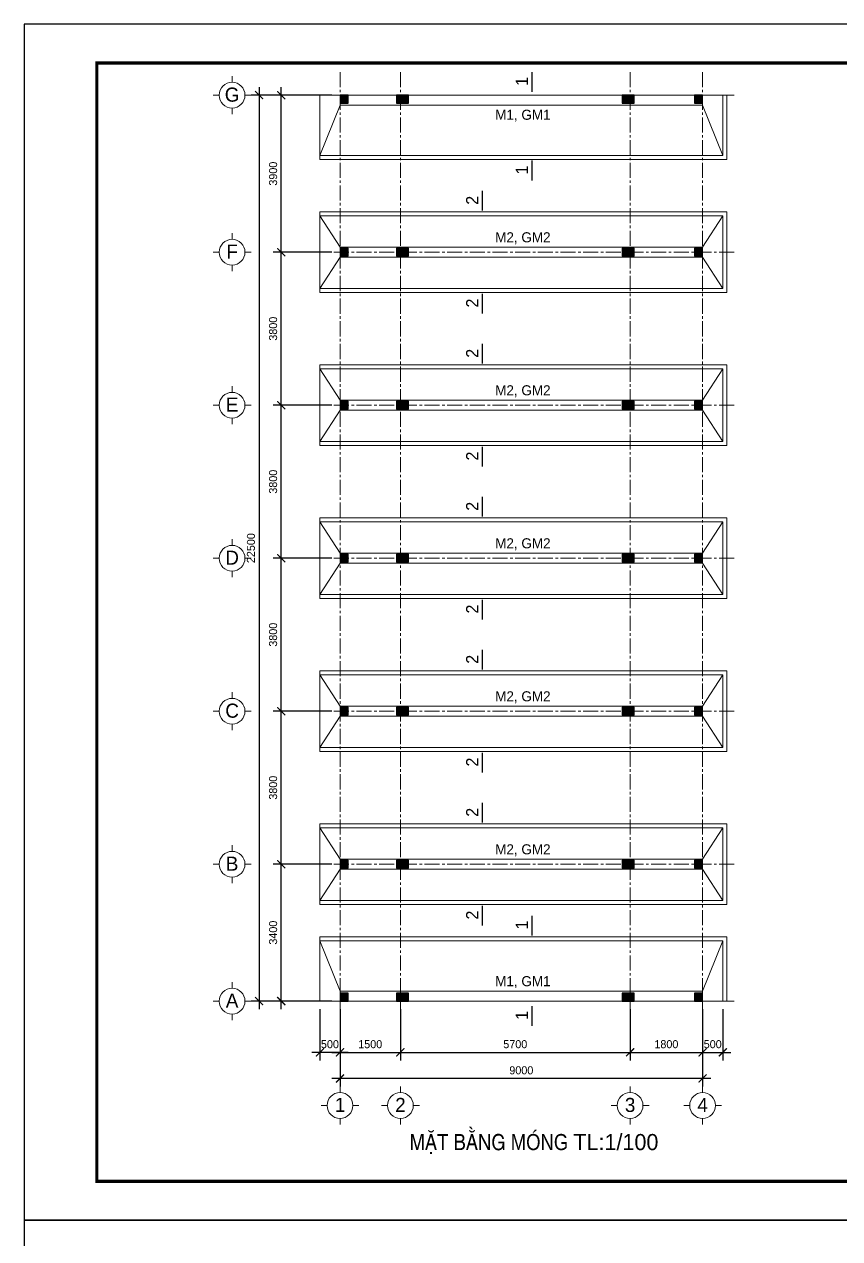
# Model space of a CAD drawing. Header units: inches. Extents: x 566748 to 757280, y 592180 to 740680.
# Drawn here: x 566748 to 586986, y 710519 to 740680 of the extents above; entities that cross this region are included whole.
import ezdxf
from ezdxf.enums import TextEntityAlignment as Align

# ---------------------------------------------------------------- set-up
doc = ezdxf.new("R2010")
doc.units = ezdxf.units.IN
doc.header["$MEASUREMENT"] = 0
for name, pattern in [('ACAD_ISO03W100', [30, 12, -18]), ('ACAD_ISO10W100', [18, 12, -3, 0, -3]), ('CENTER2', [1.125, 0.75, -0.125, 0.125, -0.125])]:
    doc.linetypes.add(name, pattern=pattern)
for name, color, linetype in [('cot', 123, 'Continuous'), ('LAYER7', 7, 'Continuous'), ('TEXT', 4, 'Continuous')]:
    doc.layers.add(name, color=color, linetype=linetype)
for name, color, linetype, lineweight in [('NET CB', 2, 'Continuous', 20), ('NET GHI CHU', 7, 'Continuous', 13), ('NET KICH THUOC', 9, 'Continuous', 13), ('NET TRUC', 8, 'ACAD_ISO10W100', 9)]:
    doc.layers.add(name, color=color, linetype=linetype, lineweight=lineweight)
doc.styles.add('chu dan', font='Fonts5.ttf', dxfattribs={"height": 350})
doc.styles.add('DIM', font='Fonts5.ttf')
doc.styles.add('TEXT', font='Fonts5.ttf')
doc.styles.add('VNAVO', font='VARIALN.TTF', dxfattribs={"width": 1.1})
doc.styles.add('VNIHELVE', font='Fonts5.ttf', dxfattribs={"height": 180})
doc.dimstyles.new('M 1-100', dxfattribs={"dimtxt": 200, "dimasz": 200, "dimexe": 200, "dimexo": 200, "dimgap": 100, "dimtad": 1, "dimtoh": 1, "dimdec": 0, "dimzin": 0, "dimdsep": 46, "dimtxsty": 'DIM', "dimblk": 'ARCHTICK', "dimcen": 200, "dimdle": 200, "dimadec": 0, "dimazin": 0, "dimtfac": 1, "dimtdec": 0, "dimtix": 1, "dimtofl": 0, "dimtmove": 2, "dimatfit": 3, "dimfxl": 1, "dimtolj": 1, "dimtzin": 0, "dimarcsym": 0})

# ---------------------------------------------------------------- blocks, each defined once
blk = doc.blocks.new('_ArchTick')
at = {"color": 0, "linetype": 'ByBlock', "const_width": 0.15}
blk.add_lwpolyline([(-0.5, -0.5), (0.5, 0.5)], dxfattribs=at)
blk = doc.blocks.new('*D169')
at = {"layer": 'Defpoints', "color": 0}
for p in [(573126, 719820), (574584, 719820), (574584, 716420)]:
    blk.add_point(p, dxfattribs=at)
at = {"layer": 'NET KICH THUOC', "color": 0, "lineweight": -2}
for p, q in [((573126, 716220), (573126, 720020)), ((574384, 719820), (572926, 719820)), ((574384, 716420), (572926, 716420))]:
    blk.add_line(p, q, dxfattribs=at)
at = {"layer": 'NET KICH THUOC', "color": 0, "lineweight": -2, "xscale": 200, "yscale": 200, "zscale": 200}
for p, rotation in [((573126, 719820), 90), ((573126, 716420), 270)]:
    blk.add_blockref('_ArchTick', p, dxfattribs=dict(at, rotation=rotation))
at = {"layer": 'NET KICH THUOC', "color": 0, "insert": (572924, 718120), "char_height": 200, "attachment_point": 5, "rotation": 90, "style": 'DIM'}
blk.add_mtext('\\A1;3400', dxfattribs=at)
blk = doc.blocks.new('*D170')
at = {"layer": 'Defpoints', "color": 0}
for p in [(573126, 723620), (574584, 723620), (574584, 719820)]:
    blk.add_point(p, dxfattribs=at)
at = {"layer": 'NET KICH THUOC', "color": 0, "lineweight": -2}
for p, q in [((574384, 723620), (572926, 723620)), ((573126, 719620), (573126, 723820)), ((574384, 719820), (572926, 719820))]:
    blk.add_line(p, q, dxfattribs=at)
at = {"layer": 'NET KICH THUOC', "color": 0, "lineweight": -2, "xscale": 200, "yscale": 200, "zscale": 200}
for p, rotation in [((573126, 723620), 90), ((573126, 719820), 270)]:
    blk.add_blockref('_ArchTick', p, dxfattribs=dict(at, rotation=rotation))
at = {"layer": 'NET KICH THUOC', "color": 0, "insert": (572924, 721720), "char_height": 200, "attachment_point": 5, "rotation": 90, "style": 'DIM'}
blk.add_mtext('\\A1;3800', dxfattribs=at)
blk = doc.blocks.new('*D171')
at = {"layer": 'Defpoints', "color": 0}
for p in [(573126, 727420), (574584, 727420), (574584, 723620)]:
    blk.add_point(p, dxfattribs=at)
at = {"layer": 'NET KICH THUOC', "color": 0, "lineweight": -2}
for p, q in [((573126, 723420), (573126, 727620)), ((574384, 727420), (572926, 727420)), ((574384, 723620), (572926, 723620))]:
    blk.add_line(p, q, dxfattribs=at)
at = {"layer": 'NET KICH THUOC', "color": 0, "lineweight": -2, "xscale": 200, "yscale": 200, "zscale": 200}
for p, rotation in [((573126, 727420), 90), ((573126, 723620), 270)]:
    blk.add_blockref('_ArchTick', p, dxfattribs=dict(at, rotation=rotation))
at = {"layer": 'NET KICH THUOC', "color": 0, "insert": (572924, 725520), "char_height": 200, "attachment_point": 5, "rotation": 90, "style": 'DIM'}
blk.add_mtext('\\A1;3800', dxfattribs=at)
blk = doc.blocks.new('*D172')
at = {"layer": 'Defpoints', "color": 0}
for p in [(573126, 731220), (574584, 731220), (574584, 727420)]:
    blk.add_point(p, dxfattribs=at)
at = {"layer": 'NET KICH THUOC', "color": 0, "lineweight": -2}
for p, q in [((573126, 727220), (573126, 731420)), ((574384, 731220), (572926, 731220)), ((574384, 727420), (572926, 727420))]:
    blk.add_line(p, q, dxfattribs=at)
at = {"layer": 'NET KICH THUOC', "color": 0, "lineweight": -2, "xscale": 200, "yscale": 200, "zscale": 200}
for p, rotation in [((573126, 731220), 90), ((573126, 727420), 270)]:
    blk.add_blockref('_ArchTick', p, dxfattribs=dict(at, rotation=rotation))
at = {"layer": 'NET KICH THUOC', "color": 0, "insert": (572924, 729320), "char_height": 200, "attachment_point": 5, "rotation": 90, "style": 'DIM'}
blk.add_mtext('\\A1;3800', dxfattribs=at)
blk = doc.blocks.new('*D173')
at = {"layer": 'Defpoints', "color": 0}
for p in [(573126, 735020), (574584, 735020), (574584, 731220)]:
    blk.add_point(p, dxfattribs=at)
at = {"layer": 'NET KICH THUOC', "color": 0, "lineweight": -2}
for p, q in [((573126, 731020), (573126, 735220)), ((574384, 735020), (572926, 735020)), ((574384, 731220), (572926, 731220))]:
    blk.add_line(p, q, dxfattribs=at)
at = {"layer": 'NET KICH THUOC', "color": 0, "lineweight": -2, "xscale": 200, "yscale": 200, "zscale": 200}
for p, rotation in [((573126, 735020), 90), ((573126, 731220), 270)]:
    blk.add_blockref('_ArchTick', p, dxfattribs=dict(at, rotation=rotation))
at = {"layer": 'NET KICH THUOC', "color": 0, "insert": (572924, 733120), "char_height": 200, "attachment_point": 5, "rotation": 90, "style": 'DIM'}
blk.add_mtext('\\A1;3800', dxfattribs=at)
blk = doc.blocks.new('*D174')
at = {"layer": 'Defpoints', "color": 0}
for p in [(573126, 738920), (574584, 738920), (574584, 735020)]:
    blk.add_point(p, dxfattribs=at)
at = {"layer": 'NET KICH THUOC', "color": 0, "lineweight": -2}
for p, q in [((573126, 734820), (573126, 739120)), ((574384, 738920), (572926, 738920)), ((574384, 735020), (572926, 735020))]:
    blk.add_line(p, q, dxfattribs=at)
at = {"layer": 'NET KICH THUOC', "color": 0, "lineweight": -2, "xscale": 200, "yscale": 200, "zscale": 200}
for p, rotation in [((573126, 738920), 90), ((573126, 735020), 270)]:
    blk.add_blockref('_ArchTick', p, dxfattribs=dict(at, rotation=rotation))
at = {"layer": 'NET KICH THUOC', "color": 0, "insert": (572924, 736970), "char_height": 200, "attachment_point": 5, "rotation": 90, "style": 'DIM'}
blk.add_mtext('\\A1;3900', dxfattribs=at)
blk = doc.blocks.new('*D175')
at = {"layer": 'Defpoints', "color": 0}
for p in [(574584, 738920), (572576, 716420), (574584, 716420)]:
    blk.add_point(p, dxfattribs=at)
at = {"layer": 'NET KICH THUOC', "color": 0, "lineweight": -2}
for p, q in [((572576, 739120), (572576, 716220)), ((574384, 738920), (572376, 738920)), ((574384, 716420), (572376, 716420))]:
    blk.add_line(p, q, dxfattribs=at)
at = {"layer": 'NET KICH THUOC', "color": 0, "lineweight": -2, "xscale": 200, "yscale": 200, "zscale": 200}
for p, rotation in [((572576, 738920), 90), ((572576, 716420), 270)]:
    blk.add_blockref('_ArchTick', p, dxfattribs=dict(at, rotation=rotation))
at = {"layer": 'NET KICH THUOC', "color": 0, "insert": (572374, 727670), "char_height": 200, "attachment_point": 5, "rotation": 90, "style": 'DIM'}
blk.add_mtext('\\A1;22500', dxfattribs=at)
blk = doc.blocks.new('MCD')
at = {"layer": 'NET GHI CHU'}
blk.add_lwpolyline([(0, 667, 50, 50, 0), (0, 0, 0, 0, 0)], format="xyseb", dxfattribs=at)
at = {"layer": 'TEXT', "linetype": 'ACAD_ISO03W100', "style": 'TEXT'}
blk.add_attdef('MCD', (139, 128), '', height=400, dxfattribs=at)
blk = doc.blocks.new('*D499')
at = {"layer": 'Defpoints', "color": 0}
for p in [(574584, 716420), (576083, 716420), (576083, 715147)]:
    blk.add_point(p, dxfattribs=at)
at = {"layer": 'NET KICH THUOC', "color": 0, "lineweight": -2}
for p, q in [((574584, 716220), (574584, 714947)), ((576083, 716220), (576083, 714947)), ((574384, 715147), (576283, 715147))]:
    blk.add_line(p, q, dxfattribs=at)
at = {"layer": 'NET KICH THUOC', "color": 0, "lineweight": -2, "xscale": 200, "yscale": 200, "zscale": 200, "rotation": 180}
blk.add_blockref('_ArchTick', (574584, 715147), dxfattribs=at)
at = {"layer": 'NET KICH THUOC', "color": 0, "lineweight": -2, "xscale": 200, "yscale": 200, "zscale": 200}
blk.add_blockref('_ArchTick', (576083, 715147), dxfattribs=at)
at = {"layer": 'NET KICH THUOC', "color": 0, "insert": (575334, 715349), "char_height": 200, "attachment_point": 5, "style": 'DIM'}
blk.add_mtext('\\A1;1500', dxfattribs=at)
blk = doc.blocks.new('*D500')
at = {"layer": 'Defpoints', "color": 0}
for p in [(576083, 716420), (581784, 716420), (581784, 715147)]:
    blk.add_point(p, dxfattribs=at)
at = {"layer": 'NET KICH THUOC', "color": 0, "lineweight": -2}
for p, q in [((576083, 716220), (576083, 714947)), ((581784, 716220), (581784, 714947)), ((575883, 715147), (581984, 715147))]:
    blk.add_line(p, q, dxfattribs=at)
at = {"layer": 'NET KICH THUOC', "color": 0, "lineweight": -2, "xscale": 200, "yscale": 200, "zscale": 200, "rotation": 180}
blk.add_blockref('_ArchTick', (576083, 715147), dxfattribs=at)
at = {"layer": 'NET KICH THUOC', "color": 0, "lineweight": -2, "xscale": 200, "yscale": 200, "zscale": 200}
blk.add_blockref('_ArchTick', (581784, 715147), dxfattribs=at)
at = {"layer": 'NET KICH THUOC', "color": 0, "insert": (578934, 715349), "char_height": 200, "attachment_point": 5, "style": 'DIM'}
blk.add_mtext('\\A1;5700', dxfattribs=at)
blk = doc.blocks.new('*D501')
at = {"layer": 'Defpoints', "color": 0}
for p in [(581784, 716420), (583584, 716420), (583584, 715147)]:
    blk.add_point(p, dxfattribs=at)
at = {"layer": 'NET KICH THUOC', "color": 0, "lineweight": -2}
for p, q in [((581784, 716220), (581784, 714947)), ((583584, 716220), (583584, 714947)), ((581584, 715147), (583784, 715147))]:
    blk.add_line(p, q, dxfattribs=at)
at = {"layer": 'NET KICH THUOC', "color": 0, "lineweight": -2, "xscale": 200, "yscale": 200, "zscale": 200, "rotation": 180}
blk.add_blockref('_ArchTick', (581784, 715147), dxfattribs=at)
at = {"layer": 'NET KICH THUOC', "color": 0, "lineweight": -2, "xscale": 200, "yscale": 200, "zscale": 200}
blk.add_blockref('_ArchTick', (583584, 715147), dxfattribs=at)
at = {"layer": 'NET KICH THUOC', "color": 0, "insert": (582684, 715349), "char_height": 200, "attachment_point": 5, "style": 'DIM'}
blk.add_mtext('\\A1;1800', dxfattribs=at)
blk = doc.blocks.new('*D502')
at = {"layer": 'Defpoints', "color": 0}
for p in [(574584, 716420), (583584, 716420), (574584, 714498)]:
    blk.add_point(p, dxfattribs=at)
at = {"layer": 'NET KICH THUOC', "color": 0, "lineweight": -2}
for p, q in [((574584, 716220), (574584, 714298)), ((583584, 716220), (583584, 714298)), ((583784, 714498), (574384, 714498))]:
    blk.add_line(p, q, dxfattribs=at)
at = {"layer": 'NET KICH THUOC', "color": 0, "lineweight": -2, "xscale": 200, "yscale": 200, "zscale": 200, "rotation": 180}
blk.add_blockref('_ArchTick', (574584, 714498), dxfattribs=at)
at = {"layer": 'NET KICH THUOC', "color": 0, "lineweight": -2, "xscale": 200, "yscale": 200, "zscale": 200}
blk.add_blockref('_ArchTick', (583584, 714498), dxfattribs=at)
at = {"layer": 'NET KICH THUOC', "color": 0, "insert": (579084, 714700), "char_height": 200, "attachment_point": 5, "style": 'DIM'}
blk.add_mtext('\\A1;9000', dxfattribs=at)
blk = doc.blocks.new('TRM')
at = {"layer": 'NET GHI CHU', "linetype": 'Continuous', "ltscale": 400}
for p, q in [((0, -150), (0, 0)), ((-320, -470), (-470, -470)), ((320, -470), (470, -470)), ((0, -790), (0, -940))]:
    blk.add_line(p, q, dxfattribs=at)
blk.add_circle((0, -470), 320, dxfattribs=at)
at = {"layer": 'NET GHI CHU', "style": 'chu dan'}
blk.add_attdef('TR', text='', height=350, dxfattribs=at).set_placement((0, -470), align=Align.MIDDLE_CENTER)
blk = doc.blocks.new('*D800')
at = {"layer": 'Defpoints', "color": 0}
for p in [(574084, 716420), (574584, 716420), (574084, 715147)]:
    blk.add_point(p, dxfattribs=at)
at = {"layer": 'NET KICH THUOC', "color": 0, "lineweight": -2}
for p, q in [((574084, 716220), (574084, 714947)), ((574584, 716220), (574584, 714947)), ((574784, 715147), (573884, 715147))]:
    blk.add_line(p, q, dxfattribs=at)
at = {"layer": 'NET KICH THUOC', "color": 0, "lineweight": -2, "xscale": 200, "yscale": 200, "zscale": 200, "rotation": 180}
blk.add_blockref('_ArchTick', (574084, 715147), dxfattribs=at)
at = {"layer": 'NET KICH THUOC', "color": 0, "lineweight": -2, "xscale": 200, "yscale": 200, "zscale": 200}
blk.add_blockref('_ArchTick', (574584, 715147), dxfattribs=at)
at = {"layer": 'NET KICH THUOC', "color": 0, "insert": (574334, 715349), "char_height": 200, "attachment_point": 5, "style": 'DIM'}
blk.add_mtext('\\A1;500', dxfattribs=at)
blk = doc.blocks.new('*D801')
at = {"layer": 'Defpoints', "color": 0}
for p in [(583584, 716420), (584084, 716420), (584084, 715147)]:
    blk.add_point(p, dxfattribs=at)
at = {"layer": 'NET KICH THUOC', "color": 0, "lineweight": -2}
for p, q in [((583584, 716220), (583584, 714947)), ((584084, 716220), (584084, 714947)), ((583384, 715147), (584284, 715147))]:
    blk.add_line(p, q, dxfattribs=at)
at = {"layer": 'NET KICH THUOC', "color": 0, "lineweight": -2, "xscale": 200, "yscale": 200, "zscale": 200}
for p, rotation in [((583584, 715147), 180.000000006405), ((584084, 715147), 6.40497557309378e-09)]:
    blk.add_blockref('_ArchTick', p, dxfattribs=dict(at, rotation=rotation))
at = {"layer": 'NET KICH THUOC', "color": 0, "insert": (583834, 715349), "char_height": 200, "attachment_point": 5, "rotation": 0, "style": 'DIM'}
blk.add_mtext('\\A1;500', dxfattribs=at)

msp = doc.modelspace()

# ---------------------------------------------------------------- hatches: boundary and pattern name
at = {"layer": 'cot', "ltscale": 5}
h = msp.add_hatch(color=256, dxfattribs=at)
h.paths.add_polyline_path([(574683.8, 738819.5), (574583.8, 738919.5), (574583.8, 738719.5)])
h.paths.add_polyline_path([(574683.8, 738819.5), (574583.8, 738719.5), (574783.8, 738719.5)])
h.paths.add_polyline_path([(574783.8, 738919.5), (574683.8, 738819.5), (574783.8, 738719.5)])
h.paths.add_polyline_path([(574783.8, 738919.5), (574583.8, 738919.5), (574683.8, 738819.5)])
h = msp.add_hatch(color=256, dxfattribs=at)
h.paths.add_polyline_path([(575983.8, 738919.5), (575983.8, 738719.5), (576133.8, 738819.5)])
h.paths.add_polyline_path([(576133.8, 738819.5), (576283.8, 738919.5), (575983.8, 738919.5)])
h.paths.add_polyline_path([(575983.8, 738719.5), (576283.8, 738719.5), (576133.8, 738819.5)])
h.paths.add_polyline_path([(576133.8, 738819.5), (576283.8, 738719.5), (576283.8, 738919.5)])
h = msp.add_hatch(color=256, dxfattribs=at)
h.paths.add_polyline_path([(581583.8, 738919.5), (581583.8, 738719.5), (581733.8, 738819.5)])
h.paths.add_polyline_path([(581733.8, 738819.5), (581883.8, 738919.5), (581583.8, 738919.5)])
h.paths.add_polyline_path([(581583.8, 738719.5), (581883.8, 738719.5), (581733.8, 738819.5)])
h.paths.add_polyline_path([(581733.8, 738819.5), (581883.8, 738719.5), (581883.8, 738919.5)])
h = msp.add_hatch(color=256, dxfattribs=at)
h.paths.add_polyline_path([(583483.8, 738819.5), (583383.8, 738919.5), (583383.8, 738719.5)])
h.paths.add_polyline_path([(583483.8, 738819.5), (583383.8, 738719.5), (583583.8, 738719.5)])
h.paths.add_polyline_path([(583583.8, 738919.5), (583483.8, 738819.5), (583583.8, 738719.5)])
h.paths.add_polyline_path([(583583.8, 738919.5), (583383.8, 738919.5), (583483.8, 738819.5)])
h = msp.add_hatch(color=256, dxfattribs=at)
h.paths.add_polyline_path([(583483.8, 738819.5), (583383.8, 738919.5), (583383.8, 738719.5)])
h.paths.add_polyline_path([(583483.8, 738819.5), (583383.8, 738719.5), (583583.8, 738719.5)])
h.paths.add_polyline_path([(583583.8, 738919.5), (583483.8, 738819.5), (583583.8, 738719.5)])
h.paths.add_polyline_path([(583583.8, 738919.5), (583383.8, 738919.5), (583483.8, 738819.5)])
h = msp.add_hatch(color=256, dxfattribs=at)
h.paths.add_polyline_path([(574683.8, 735019.5), (574583.8, 735119.5), (574583.8, 734919.5)])
h.paths.add_polyline_path([(574683.8, 735019.5), (574583.8, 734919.5), (574783.8, 734919.5)])
h.paths.add_polyline_path([(574783.8, 735119.5), (574683.8, 735019.5), (574783.8, 734919.5)])
h.paths.add_polyline_path([(574783.8, 735119.5), (574583.8, 735119.5), (574683.8, 735019.5)])
h = msp.add_hatch(color=256, dxfattribs=at)
h.paths.add_polyline_path([(575983.8, 735119.5), (575983.8, 734919.5), (576133.8, 735019.5)])
h.paths.add_polyline_path([(576133.8, 735019.5), (576283.8, 735119.5), (575983.8, 735119.5)])
h.paths.add_polyline_path([(575983.8, 734919.5), (576283.8, 734919.5), (576133.8, 735019.5)])
h.paths.add_polyline_path([(576133.8, 735019.5), (576283.8, 734919.5), (576283.8, 735119.5)])
h = msp.add_hatch(color=256, dxfattribs=at)
h.paths.add_polyline_path([(581583.8, 735119.5), (581583.8, 734919.5), (581733.8, 735019.5)])
h.paths.add_polyline_path([(581733.8, 735019.5), (581883.8, 735119.5), (581583.8, 735119.5)])
h.paths.add_polyline_path([(581583.8, 734919.5), (581883.8, 734919.5), (581733.8, 735019.5)])
h.paths.add_polyline_path([(581733.8, 735019.5), (581883.8, 734919.5), (581883.8, 735119.5)])
h = msp.add_hatch(color=256, dxfattribs=at)
h.paths.add_polyline_path([(583483.8, 735019.5), (583383.8, 735119.5), (583383.8, 734919.5)])
h.paths.add_polyline_path([(583483.8, 735019.5), (583383.8, 734919.5), (583583.8, 734919.5)])
h.paths.add_polyline_path([(583583.8, 735119.5), (583483.8, 735019.5), (583583.8, 734919.5)])
h.paths.add_polyline_path([(583583.8, 735119.5), (583383.8, 735119.5), (583483.8, 735019.5)])
h = msp.add_hatch(color=256, dxfattribs=at)
h.paths.add_polyline_path([(583483.8, 735019.5), (583383.8, 735119.5), (583383.8, 734919.5)])
h.paths.add_polyline_path([(583483.8, 735019.5), (583383.8, 734919.5), (583583.8, 734919.5)])
h.paths.add_polyline_path([(583583.8, 735119.5), (583483.8, 735019.5), (583583.8, 734919.5)])
h.paths.add_polyline_path([(583583.8, 735119.5), (583383.8, 735119.5), (583483.8, 735019.5)])
h = msp.add_hatch(color=256, dxfattribs=at)
h.paths.add_polyline_path([(574683.8, 731219.5), (574583.8, 731319.5), (574583.8, 731119.5)])
h.paths.add_polyline_path([(574683.8, 731219.5), (574583.8, 731119.5), (574783.8, 731119.5)])
h.paths.add_polyline_path([(574783.8, 731319.5), (574683.8, 731219.5), (574783.8, 731119.5)])
h.paths.add_polyline_path([(574783.8, 731319.5), (574583.8, 731319.5), (574683.8, 731219.5)])
h = msp.add_hatch(color=256, dxfattribs=at)
h.paths.add_polyline_path([(575983.8, 731319.5), (575983.8, 731119.5), (576133.8, 731219.5)])
h.paths.add_polyline_path([(576133.8, 731219.5), (576283.8, 731319.5), (575983.8, 731319.5)])
h.paths.add_polyline_path([(575983.8, 731119.5), (576283.8, 731119.5), (576133.8, 731219.5)])
h.paths.add_polyline_path([(576133.8, 731219.5), (576283.8, 731119.5), (576283.8, 731319.5)])
h = msp.add_hatch(color=256, dxfattribs=at)
h.paths.add_polyline_path([(581583.8, 731319.5), (581583.8, 731119.5), (581733.8, 731219.5)])
h.paths.add_polyline_path([(581733.8, 731219.5), (581883.8, 731319.5), (581583.8, 731319.5)])
h.paths.add_polyline_path([(581583.8, 731119.5), (581883.8, 731119.5), (581733.8, 731219.5)])
h.paths.add_polyline_path([(581733.8, 731219.5), (581883.8, 731119.5), (581883.8, 731319.5)])
h = msp.add_hatch(color=256, dxfattribs=at)
h.paths.add_polyline_path([(583483.8, 731219.5), (583383.8, 731319.5), (583383.8, 731119.5)])
h.paths.add_polyline_path([(583483.8, 731219.5), (583383.8, 731119.5), (583583.8, 731119.5)])
h.paths.add_polyline_path([(583583.8, 731319.5), (583483.8, 731219.5), (583583.8, 731119.5)])
h.paths.add_polyline_path([(583583.8, 731319.5), (583383.8, 731319.5), (583483.8, 731219.5)])
h = msp.add_hatch(color=256, dxfattribs=at)
h.paths.add_polyline_path([(583483.8, 731219.5), (583383.8, 731319.5), (583383.8, 731119.5)])
h.paths.add_polyline_path([(583483.8, 731219.5), (583383.8, 731119.5), (583583.8, 731119.5)])
h.paths.add_polyline_path([(583583.8, 731319.5), (583483.8, 731219.5), (583583.8, 731119.5)])
h.paths.add_polyline_path([(583583.8, 731319.5), (583383.8, 731319.5), (583483.8, 731219.5)])
h = msp.add_hatch(color=256, dxfattribs=at)
h.paths.add_polyline_path([(574683.8, 727419.5), (574583.8, 727519.5), (574583.8, 727319.5)])
h.paths.add_polyline_path([(574683.8, 727419.5), (574583.8, 727319.5), (574783.8, 727319.5)])
h.paths.add_polyline_path([(574783.8, 727519.5), (574683.8, 727419.5), (574783.8, 727319.5)])
h.paths.add_polyline_path([(574783.8, 727519.5), (574583.8, 727519.5), (574683.8, 727419.5)])
h = msp.add_hatch(color=256, dxfattribs=at)
h.paths.add_polyline_path([(575983.8, 727519.5), (575983.8, 727319.5), (576133.8, 727419.5)])
h.paths.add_polyline_path([(576133.8, 727419.5), (576283.8, 727519.5), (575983.8, 727519.5)])
h.paths.add_polyline_path([(575983.8, 727319.5), (576283.8, 727319.5), (576133.8, 727419.5)])
h.paths.add_polyline_path([(576133.8, 727419.5), (576283.8, 727319.5), (576283.8, 727519.5)])
h = msp.add_hatch(color=256, dxfattribs=at)
h.paths.add_polyline_path([(581583.8, 727519.5), (581583.8, 727319.5), (581733.8, 727419.5)])
h.paths.add_polyline_path([(581733.8, 727419.5), (581883.8, 727519.5), (581583.8, 727519.5)])
h.paths.add_polyline_path([(581583.8, 727319.5), (581883.8, 727319.5), (581733.8, 727419.5)])
h.paths.add_polyline_path([(581733.8, 727419.5), (581883.8, 727319.5), (581883.8, 727519.5)])
h = msp.add_hatch(color=256, dxfattribs=at)
h.paths.add_polyline_path([(583483.8, 727419.5), (583383.8, 727519.5), (583383.8, 727319.5)])
h.paths.add_polyline_path([(583483.8, 727419.5), (583383.8, 727319.5), (583583.8, 727319.5)])
h.paths.add_polyline_path([(583583.8, 727519.5), (583483.8, 727419.5), (583583.8, 727319.5)])
h.paths.add_polyline_path([(583583.8, 727519.5), (583383.8, 727519.5), (583483.8, 727419.5)])
h = msp.add_hatch(color=256, dxfattribs=at)
h.paths.add_polyline_path([(583483.8, 727419.5), (583383.8, 727519.5), (583383.8, 727319.5)])
h.paths.add_polyline_path([(583483.8, 727419.5), (583383.8, 727319.5), (583583.8, 727319.5)])
h.paths.add_polyline_path([(583583.8, 727519.5), (583483.8, 727419.5), (583583.8, 727319.5)])
h.paths.add_polyline_path([(583583.8, 727519.5), (583383.8, 727519.5), (583483.8, 727419.5)])
h = msp.add_hatch(color=256, dxfattribs=at)
h.paths.add_polyline_path([(574683.8, 723619.5), (574583.8, 723719.5), (574583.8, 723519.5)])
h.paths.add_polyline_path([(574683.8, 723619.5), (574583.8, 723519.5), (574783.8, 723519.5)])
h.paths.add_polyline_path([(574783.8, 723719.5), (574683.8, 723619.5), (574783.8, 723519.5)])
h.paths.add_polyline_path([(574783.8, 723719.5), (574583.8, 723719.5), (574683.8, 723619.5)])
h = msp.add_hatch(color=256, dxfattribs=at)
h.paths.add_polyline_path([(575983.8, 723719.5), (575983.8, 723519.5), (576133.8, 723619.5)])
h.paths.add_polyline_path([(576133.8, 723619.5), (576283.8, 723719.5), (575983.8, 723719.5)])
h.paths.add_polyline_path([(575983.8, 723519.5), (576283.8, 723519.5), (576133.8, 723619.5)])
h.paths.add_polyline_path([(576133.8, 723619.5), (576283.8, 723519.5), (576283.8, 723719.5)])
h = msp.add_hatch(color=256, dxfattribs=at)
h.paths.add_polyline_path([(581583.8, 723719.5), (581583.8, 723519.5), (581733.8, 723619.5)])
h.paths.add_polyline_path([(581733.8, 723619.5), (581883.8, 723719.5), (581583.8, 723719.5)])
h.paths.add_polyline_path([(581583.8, 723519.5), (581883.8, 723519.5), (581733.8, 723619.5)])
h.paths.add_polyline_path([(581733.8, 723619.5), (581883.8, 723519.5), (581883.8, 723719.5)])
h = msp.add_hatch(color=256, dxfattribs=at)
h.paths.add_polyline_path([(583483.8, 723619.5), (583383.8, 723719.5), (583383.8, 723519.5)])
h.paths.add_polyline_path([(583483.8, 723619.5), (583383.8, 723519.5), (583583.8, 723519.5)])
h.paths.add_polyline_path([(583583.8, 723719.5), (583483.8, 723619.5), (583583.8, 723519.5)])
h.paths.add_polyline_path([(583583.8, 723719.5), (583383.8, 723719.5), (583483.8, 723619.5)])
h = msp.add_hatch(color=256, dxfattribs=at)
h.paths.add_polyline_path([(583483.8, 723619.5), (583383.8, 723719.5), (583383.8, 723519.5)])
h.paths.add_polyline_path([(583483.8, 723619.5), (583383.8, 723519.5), (583583.8, 723519.5)])
h.paths.add_polyline_path([(583583.8, 723719.5), (583483.8, 723619.5), (583583.8, 723519.5)])
h.paths.add_polyline_path([(583583.8, 723719.5), (583383.8, 723719.5), (583483.8, 723619.5)])
h = msp.add_hatch(color=256, dxfattribs=at)
h.paths.add_polyline_path([(574683.8, 719819.5), (574583.8, 719919.5), (574583.8, 719719.5)])
h.paths.add_polyline_path([(574683.8, 719819.5), (574583.8, 719719.5), (574783.8, 719719.5)])
h.paths.add_polyline_path([(574783.8, 719919.5), (574683.8, 719819.5), (574783.8, 719719.5)])
h.paths.add_polyline_path([(574783.8, 719919.5), (574583.8, 719919.5), (574683.8, 719819.5)])
h = msp.add_hatch(color=256, dxfattribs=at)
h.paths.add_polyline_path([(575983.8, 719919.5), (575983.8, 719719.5), (576133.8, 719819.5)])
h.paths.add_polyline_path([(576133.8, 719819.5), (576283.8, 719919.5), (575983.8, 719919.5)])
h.paths.add_polyline_path([(575983.8, 719719.5), (576283.8, 719719.5), (576133.8, 719819.5)])
h.paths.add_polyline_path([(576133.8, 719819.5), (576283.8, 719719.5), (576283.8, 719919.5)])
h = msp.add_hatch(color=256, dxfattribs=at)
h.paths.add_polyline_path([(581583.8, 719919.5), (581583.8, 719719.5), (581733.8, 719819.5)])
h.paths.add_polyline_path([(581733.8, 719819.5), (581883.8, 719919.5), (581583.8, 719919.5)])
h.paths.add_polyline_path([(581583.8, 719719.5), (581883.8, 719719.5), (581733.8, 719819.5)])
h.paths.add_polyline_path([(581733.8, 719819.5), (581883.8, 719719.5), (581883.8, 719919.5)])
h = msp.add_hatch(color=256, dxfattribs=at)
h.paths.add_polyline_path([(583483.8, 719819.5), (583383.8, 719919.5), (583383.8, 719719.5)])
h.paths.add_polyline_path([(583483.8, 719819.5), (583383.8, 719719.5), (583583.8, 719719.5)])
h.paths.add_polyline_path([(583583.8, 719919.5), (583483.8, 719819.5), (583583.8, 719719.5)])
h.paths.add_polyline_path([(583583.8, 719919.5), (583383.8, 719919.5), (583483.8, 719819.5)])
h = msp.add_hatch(color=256, dxfattribs=at)
h.paths.add_polyline_path([(583483.8, 719819.5), (583383.8, 719919.5), (583383.8, 719719.5)])
h.paths.add_polyline_path([(583483.8, 719819.5), (583383.8, 719719.5), (583583.8, 719719.5)])
h.paths.add_polyline_path([(583583.8, 719919.5), (583483.8, 719819.5), (583583.8, 719719.5)])
h.paths.add_polyline_path([(583583.8, 719919.5), (583383.8, 719919.5), (583483.8, 719819.5)])
h = msp.add_hatch(color=256, dxfattribs=at)
h.paths.add_polyline_path([(574683.8, 716519.5), (574583.8, 716619.5), (574583.8, 716419.5)])
h.paths.add_polyline_path([(574683.8, 716519.5), (574583.8, 716419.5), (574783.8, 716419.5)])
h.paths.add_polyline_path([(574783.8, 716619.5), (574683.8, 716519.5), (574783.8, 716419.5)])
h.paths.add_polyline_path([(574783.8, 716619.5), (574583.8, 716619.5), (574683.8, 716519.5)])
h = msp.add_hatch(color=256, dxfattribs=at)
h.paths.add_polyline_path([(575983.8, 716619.5), (575983.8, 716419.5), (576133.8, 716519.5)])
h.paths.add_polyline_path([(576133.8, 716519.5), (576283.8, 716619.5), (575983.8, 716619.5)])
h.paths.add_polyline_path([(575983.8, 716419.5), (576283.8, 716419.5), (576133.8, 716519.5)])
h.paths.add_polyline_path([(576133.8, 716519.5), (576283.8, 716419.5), (576283.8, 716619.5)])
h = msp.add_hatch(color=256, dxfattribs=at)
h.paths.add_polyline_path([(581583.8, 716619.5), (581583.8, 716419.5), (581733.8, 716519.5)])
h.paths.add_polyline_path([(581733.8, 716519.5), (581883.8, 716619.5), (581583.8, 716619.5)])
h.paths.add_polyline_path([(581583.8, 716419.5), (581883.8, 716419.5), (581733.8, 716519.5)])
h.paths.add_polyline_path([(581733.8, 716519.5), (581883.8, 716419.5), (581883.8, 716619.5)])
h = msp.add_hatch(color=256, dxfattribs=at)
h.paths.add_polyline_path([(583483.8, 716519.5), (583383.8, 716619.5), (583383.8, 716419.5)])
h.paths.add_polyline_path([(583483.8, 716519.5), (583383.8, 716419.5), (583583.8, 716419.5)])
h.paths.add_polyline_path([(583583.8, 716619.5), (583483.8, 716519.5), (583583.8, 716419.5)])
h.paths.add_polyline_path([(583583.8, 716619.5), (583383.8, 716619.5), (583483.8, 716519.5)])
h = msp.add_hatch(color=256, dxfattribs=at)
h.paths.add_polyline_path([(583483.8, 716519.5), (583383.8, 716619.5), (583383.8, 716419.5)])
h.paths.add_polyline_path([(583483.8, 716519.5), (583383.8, 716419.5), (583583.8, 716419.5)])
h.paths.add_polyline_path([(583583.8, 716619.5), (583483.8, 716519.5), (583583.8, 716419.5)])
h.paths.add_polyline_path([(583583.8, 716619.5), (583383.8, 716619.5), (583483.8, 716519.5)])

# ---------------------------------------------------------------- linework, layer by layer
for p, q in [((574583.8, 738719.5), (574783.8, 738919.5)), ((574583.8, 738919.5), (574783.8, 738719.5)), ((575983.8, 738719.5), (576283.8, 738919.5)), ((575983.8, 738919.5), (576283.8, 738719.5)), ((581583.8, 738719.5), (581883.8, 738919.5)), ((581583.8, 738919.5), (581883.8, 738719.5)), ((583383.8, 738719.5), (583583.8, 738919.5)), ((583383.8, 738919.5), (583583.8, 738719.5)), ((583383.8, 738719.5), (583583.8, 738919.5)), ((583383.8, 738919.5), (583583.8, 738719.5)), ((574583.8, 734919.5), (574783.8, 735119.5)), ((574583.8, 735119.5), (574783.8, 734919.5)), ((575983.8, 734919.5), (576283.8, 735119.5)), ((575983.8, 735119.5), (576283.8, 734919.5)), ((581583.8, 734919.5), (581883.8, 735119.5)), ((581583.8, 735119.5), (581883.8, 734919.5)), ((583383.8, 734919.5), (583583.8, 735119.5)), ((583383.8, 735119.5), (583583.8, 734919.5)), ((583383.8, 734919.5), (583583.8, 735119.5)), ((583383.8, 735119.5), (583583.8, 734919.5)), ((574583.8, 731119.5), (574783.8, 731319.5)), ((574583.8, 731319.5), (574783.8, 731119.5)), ((575983.8, 731119.5), (576283.8, 731319.5)), ((575983.8, 731319.5), (576283.8, 731119.5)), ((581583.8, 731119.5), (581883.8, 731319.5)), ((581583.8, 731319.5), (581883.8, 731119.5)), ((583383.8, 731119.5), (583583.8, 731319.5)), ((583383.8, 731319.5), (583583.8, 731119.5)), ((583383.8, 731119.5), (583583.8, 731319.5)), ((583383.8, 731319.5), (583583.8, 731119.5)), ((574583.8, 727319.5), (574783.8, 727519.5)), ((574583.8, 727519.5), (574783.8, 727319.5)), ((575983.8, 727319.5), (576283.8, 727519.5)), ((575983.8, 727519.5), (576283.8, 727319.5)), ((581583.8, 727319.5), (581883.8, 727519.5)), ((581583.8, 727519.5), (581883.8, 727319.5)), ((583383.8, 727319.5), (583583.8, 727519.5)), ((583383.8, 727519.5), (583583.8, 727319.5)), ((583383.8, 727319.5), (583583.8, 727519.5)), ((583383.8, 727519.5), (583583.8, 727319.5)), ((574583.8, 723519.5), (574783.8, 723719.5)), ((574583.8, 723719.5), (574783.8, 723519.5)), ((575983.8, 723519.5), (576283.8, 723719.5)), ((575983.8, 723719.5), (576283.8, 723519.5)), ((581583.8, 723519.5), (581883.8, 723719.5)), ((581583.8, 723719.5), (581883.8, 723519.5)), ((583383.8, 723519.5), (583583.8, 723719.5)), ((583383.8, 723719.5), (583583.8, 723519.5)), ((583383.8, 723519.5), (583583.8, 723719.5)), ((583383.8, 723719.5), (583583.8, 723519.5)), ((574583.8, 719719.5), (574783.8, 719919.5)), ((574583.8, 719919.5), (574783.8, 719719.5)), ((575983.8, 719719.5), (576283.8, 719919.5)), ((575983.8, 719919.5), (576283.8, 719719.5)), ((581583.8, 719719.5), (581883.8, 719919.5)), ((581583.8, 719919.5), (581883.8, 719719.5)), ((583383.8, 719719.5), (583583.8, 719919.5)), ((583383.8, 719919.5), (583583.8, 719719.5)), ((583383.8, 719719.5), (583583.8, 719919.5)), ((583383.8, 719919.5), (583583.8, 719719.5)), ((574583.8, 716419.5), (574783.8, 716619.5)), ((574583.8, 716619.5), (574783.8, 716419.5)), ((575983.8, 716419.5), (576283.8, 716619.5)), ((575983.8, 716619.5), (576283.8, 716419.5)), ((581583.8, 716419.5), (581883.8, 716619.5)), ((581583.8, 716619.5), (581883.8, 716419.5)), ((583383.8, 716419.5), (583583.8, 716619.5)), ((583383.8, 716619.5), (583583.8, 716419.5)), ((583383.8, 716419.5), (583583.8, 716619.5)), ((583383.8, 716619.5), (583583.8, 716419.5))]:
    msp.add_line(p, q, dxfattribs=at)
for points in [[(574783.8, 738719.5), (574783.8, 738919.5), (574583.8, 738919.5), (574583.8, 738719.5)], [(576283.8, 738719.5), (576283.8, 738919.5), (575983.8, 738919.5), (575983.8, 738719.5)], [(581883.8, 738719.5), (581883.8, 738919.5), (581583.8, 738919.5), (581583.8, 738719.5)], [(583583.8, 738719.5), (583583.8, 738919.5), (583383.8, 738919.5), (583383.8, 738719.5)], [(583583.8, 738719.5), (583583.8, 738919.5), (583383.8, 738919.5), (583383.8, 738719.5)], [(574783.8, 734919.5), (574783.8, 735119.5), (574583.8, 735119.5), (574583.8, 734919.5)], [(576283.8, 734919.5), (576283.8, 735119.5), (575983.8, 735119.5), (575983.8, 734919.5)], [(581883.8, 734919.5), (581883.8, 735119.5), (581583.8, 735119.5), (581583.8, 734919.5)], [(583583.8, 734919.5), (583583.8, 735119.5), (583383.8, 735119.5), (583383.8, 734919.5)], [(583583.8, 734919.5), (583583.8, 735119.5), (583383.8, 735119.5), (583383.8, 734919.5)], [(574783.8, 731119.5), (574783.8, 731319.5), (574583.8, 731319.5), (574583.8, 731119.5)], [(576283.8, 731119.5), (576283.8, 731319.5), (575983.8, 731319.5), (575983.8, 731119.5)], [(581883.8, 731119.5), (581883.8, 731319.5), (581583.8, 731319.5), (581583.8, 731119.5)], [(583583.8, 731119.5), (583583.8, 731319.5), (583383.8, 731319.5), (583383.8, 731119.5)], [(583583.8, 731119.5), (583583.8, 731319.5), (583383.8, 731319.5), (583383.8, 731119.5)], [(574783.8, 727319.5), (574783.8, 727519.5), (574583.8, 727519.5), (574583.8, 727319.5)], [(576283.8, 727319.5), (576283.8, 727519.5), (575983.8, 727519.5), (575983.8, 727319.5)], [(581883.8, 727319.5), (581883.8, 727519.5), (581583.8, 727519.5), (581583.8, 727319.5)], [(583583.8, 727319.5), (583583.8, 727519.5), (583383.8, 727519.5), (583383.8, 727319.5)], [(583583.8, 727319.5), (583583.8, 727519.5), (583383.8, 727519.5), (583383.8, 727319.5)], [(574783.8, 723519.5), (574783.8, 723719.5), (574583.8, 723719.5), (574583.8, 723519.5)], [(576283.8, 723519.5), (576283.8, 723719.5), (575983.8, 723719.5), (575983.8, 723519.5)], [(581883.8, 723519.5), (581883.8, 723719.5), (581583.8, 723719.5), (581583.8, 723519.5)], [(583583.8, 723519.5), (583583.8, 723719.5), (583383.8, 723719.5), (583383.8, 723519.5)], [(583583.8, 723519.5), (583583.8, 723719.5), (583383.8, 723719.5), (583383.8, 723519.5)], [(574783.8, 719719.5), (574783.8, 719919.5), (574583.8, 719919.5), (574583.8, 719719.5)], [(576283.8, 719719.5), (576283.8, 719919.5), (575983.8, 719919.5), (575983.8, 719719.5)], [(581883.8, 719719.5), (581883.8, 719919.5), (581583.8, 719919.5), (581583.8, 719719.5)], [(583583.8, 719719.5), (583583.8, 719919.5), (583383.8, 719919.5), (583383.8, 719719.5)], [(583583.8, 719719.5), (583583.8, 719919.5), (583383.8, 719919.5), (583383.8, 719719.5)], [(574783.8, 716419.5), (574783.8, 716619.5), (574583.8, 716619.5), (574583.8, 716419.5)], [(576283.8, 716419.5), (576283.8, 716619.5), (575983.8, 716619.5), (575983.8, 716419.5)], [(581883.8, 716419.5), (581883.8, 716619.5), (581583.8, 716619.5), (581583.8, 716419.5)], [(583583.8, 716419.5), (583583.8, 716619.5), (583383.8, 716619.5), (583383.8, 716419.5)], [(583583.8, 716419.5), (583583.8, 716619.5), (583383.8, 716619.5), (583383.8, 716419.5)]]:
    msp.add_lwpolyline(points, close=True, dxfattribs=at)
at = {"layer": 'Defpoints', "linetype": 'Continuous', "ltscale": 0.08}
for points in [[(566748.3, 710980.3), (608748.3, 710980.3), (608748.3, 740680.3), (566748.3, 740680.3)], [(566748.3, 681280.3), (608748.3, 681280.3), (608748.3, 710980.3), (566748.3, 710980.3)]]:
    msp.add_lwpolyline(points, close=True, dxfattribs=at)
at = {"layer": 'LAYER7', "linetype": 'Continuous', "const_width": 80}
msp.add_lwpolyline([(607748.3, 739717.8), (568548.3, 739717.8), (568548.3, 711942.9), (607748.3, 711942.9)], close=True, dxfattribs=at)
at = {"layer": 'NET CB', "ltscale": 800}
for points in [[(574083.8, 738919.5), (574083.8, 737419.5), (584083.8, 737419.5), (584083.8, 738919.5), (574083.8, 738919.5)], [(574083.8, 737419.5), (574583.8, 738669.5)], [(574583.8, 738919.5), (574583.8, 738669.5), (583583.8, 738669.5), (583583.8, 738919.5), (574583.8, 738919.5)], [(584083.8, 737419.5), (583583.8, 738669.5)], [(574083.8, 734119.5), (574083.8, 735919.5), (584083.8, 735919.5), (584083.8, 734119.5), (574083.8, 734119.5)], [(574583.8, 735144.5), (574083.8, 735919.5)], [(583583.8, 735144.5), (584083.8, 735919.5)], [(574583.8, 735144.5), (574583.8, 735144.5), (583583.8, 735144.5), (583583.8, 734894.5), (574583.8, 734894.5), (574583.8, 735144.5)], [(574083.8, 734119.5), (574583.8, 734894.5)], [(584083.8, 734119.5), (583583.8, 734894.5)], [(574083.8, 730319.5), (574083.8, 732119.5), (584083.8, 732119.5), (584083.8, 730319.5), (574083.8, 730319.5)], [(574583.8, 731344.5), (574083.8, 732119.5)], [(583583.8, 731344.5), (584083.8, 732119.5)], [(574583.8, 731344.5), (574583.8, 731344.5), (583583.8, 731344.5), (583583.8, 731094.5), (574583.8, 731094.5), (574583.8, 731344.5)], [(574083.8, 730319.5), (574583.8, 731094.5)], [(584083.8, 730319.5), (583583.8, 731094.5)], [(574083.8, 726519.5), (574083.8, 728319.5), (584083.8, 728319.5), (584083.8, 726519.5), (574083.8, 726519.5)], [(574583.8, 727544.5), (574083.8, 728319.5)], [(583583.8, 727544.5), (584083.8, 728319.5)], [(574583.8, 727544.5), (574583.8, 727544.5), (583583.8, 727544.5), (583583.8, 727294.5), (574583.8, 727294.5), (574583.8, 727544.5)], [(574083.8, 726519.5), (574583.8, 727294.5)], [(584083.8, 726519.5), (583583.8, 727294.5)], [(574083.8, 722719.5), (574083.8, 724519.5), (584083.8, 724519.5), (584083.8, 722719.5), (574083.8, 722719.5)], [(574583.8, 723744.5), (574083.8, 724519.5)], [(583583.8, 723744.5), (584083.8, 724519.5)], [(574583.8, 723744.5), (574583.8, 723744.5), (583583.8, 723744.5), (583583.8, 723494.5), (574583.8, 723494.5), (574583.8, 723744.5)], [(574583.8, 723494.5), (574083.8, 722719.5)], [(584083.8, 722719.5), (583583.8, 723494.5)], [(574083.8, 718919.5), (574083.8, 720719.5), (584083.8, 720719.5), (584083.8, 718919.5), (574083.8, 718919.5)], [(574583.8, 719944.5), (574083.8, 720719.5)], [(583583.8, 719944.5), (584083.8, 720719.5)], [(574083.8, 718919.5), (574583.8, 719694.5)], [(574583.8, 719944.5), (574583.8, 719944.5), (583583.8, 719944.5), (583583.8, 719694.5), (574583.8, 719694.5), (574583.8, 719944.5)], [(584083.8, 718919.5), (583583.8, 719694.5)], [(574083.8, 716419.5), (574083.8, 717919.5), (584083.8, 717919.5), (584083.8, 716419.5), (574083.8, 716419.5)], [(574583.8, 716669.5), (574083.8, 717919.5)], [(584083.8, 717919.5), (583583.8, 716669.5)], [(574583.8, 716419.5), (574583.8, 716669.5), (583583.8, 716669.5), (583583.8, 716419.5), (574583.8, 716419.5)]]:
    msp.add_lwpolyline(points, dxfattribs=at)
at = {"layer": 'NET GHI CHU'}
for points in [[(574083.8, 738919.5), (574083.8, 737319.5), (584183.8, 737319.5), (584183.8, 738919.5)], [(574083.8, 734019.5), (574083.8, 736019.5), (584183.8, 736019.5), (584183.8, 734019.5)], [(574083.8, 730219.5), (574083.8, 732219.5), (584183.8, 732219.5), (584183.8, 730219.5)], [(574083.8, 726419.5), (574083.8, 728419.5), (584183.8, 728419.5), (584183.8, 726419.5)], [(574083.8, 722619.5), (574083.8, 724619.5), (584183.8, 724619.5), (584183.8, 722619.5)], [(574083.8, 718819.5), (574083.8, 720819.5), (584183.8, 720819.5), (584183.8, 718819.5)], [(574083.8, 716419.5), (574083.8, 718019.5), (584183.8, 718019.5), (584183.8, 716419.5)]]:
    msp.add_lwpolyline(points, close=True, dxfattribs=at)
at = {"layer": 'NET TRUC', "linetype": 'CENTER2', "ltscale": 500}
for points in [[(574583.8, 739491.9), (574583.8, 715183.4)], [(576084.4, 739491.9), (576084.4, 715183.4)], [(581783.8, 739491.9), (581783.8, 715183.4)], [(583583.8, 739491.9), (583583.8, 715183.4)], [(584369.5, 738919.5), (572958.9, 738919.5)], [(584369.5, 735019.5), (572958.9, 735019.5)], [(584369.5, 731219.5), (572958.9, 731219.5)], [(584369.5, 727419.5), (572958.9, 727419.5)], [(584369.5, 723619.5), (572958.9, 723619.5)], [(584369.5, 719819.5), (572958.9, 719819.5)], [(584369.5, 716419.5), (572958.9, 716419.5)]]:
    msp.add_lwpolyline(points, dxfattribs=at)

# ---------------------------------------------------------------- block references
at = {"layer": 'TEXT'}
ref = msp.add_blockref('TRM', (571905.8, 738449.5), dxfattribs=dict(at, xscale=-1, rotation=180))
ref.add_attrib('TR', 'G', dxfattribs={"height": 350, "style": 'chu dan'}).set_placement((571905.8, 738933.7), align=Align.MIDDLE_CENTER)
ref = msp.add_blockref('MCD', (579350.2, 738996.4), dxfattribs=dict(at, xscale=-0.75, yscale=0.75, zscale=0.75))
ref.add_attrib('MCD', '1', (579246.2, 739150), dxfattribs={"linetype": 'ACAD_ISO03W100', "height": 300, "rotation": 90, "style": 'VNIHELVE'})
ref = msp.add_blockref('MCD', (579350.2, 736798.2), dxfattribs=dict(at, xscale=-0.75, yscale=0.75, zscale=0.75))
ref.add_attrib('MCD', '1', (579246.2, 736951.9), dxfattribs={"linetype": 'ACAD_ISO03W100', "height": 300, "rotation": 90, "style": 'VNIHELVE'})
ref = msp.add_blockref('MCD', (578117.2, 736548.2), dxfattribs=dict(at, xscale=0.75, yscale=0.75, zscale=0.75, rotation=180))
ref.add_attrib('MCD', '2', (578013.2, 736197.7), dxfattribs={"linetype": 'ACAD_ISO03W100', "height": 300, "rotation": 90, "style": 'VNIHELVE'})
ref = msp.add_blockref('TRM', (571905.8, 734549.5), dxfattribs=dict(at, xscale=-1, rotation=180))
ref.add_attrib('TR', 'F', dxfattribs={"height": 350, "style": 'chu dan'}).set_placement((571905.8, 735033.7), align=Align.MIDDLE_CENTER)
ref = msp.add_blockref('MCD', (578117.2, 733490.9), dxfattribs=dict(at, xscale=-0.75, yscale=0.75, zscale=0.75))
ref.add_attrib('MCD', '2', (578013.2, 733644.5), dxfattribs={"linetype": 'ACAD_ISO03W100', "height": 300, "rotation": 90, "style": 'VNIHELVE'})
ref = msp.add_blockref('MCD', (578117.2, 732748.2), dxfattribs=dict(at, xscale=0.75, yscale=0.75, zscale=0.75, rotation=180))
ref.add_attrib('MCD', '2', (578013.2, 732397.7), dxfattribs={"linetype": 'ACAD_ISO03W100', "height": 300, "rotation": 90, "style": 'VNIHELVE'})
ref = msp.add_blockref('TRM', (571905.8, 730749.5), dxfattribs=dict(at, xscale=-1, rotation=180))
ref.add_attrib('TR', 'E', dxfattribs={"height": 350, "style": 'chu dan'}).set_placement((571905.8, 731233.7), align=Align.MIDDLE_CENTER)
ref = msp.add_blockref('MCD', (578117.2, 729690.9), dxfattribs=dict(at, xscale=-0.75, yscale=0.75, zscale=0.75))
ref.add_attrib('MCD', '2', (578013.2, 729844.5), dxfattribs={"linetype": 'ACAD_ISO03W100', "height": 300, "rotation": 90, "style": 'VNIHELVE'})
ref = msp.add_blockref('MCD', (578117.2, 728948.2), dxfattribs=dict(at, xscale=0.75, yscale=0.75, zscale=0.75, rotation=180))
ref.add_attrib('MCD', '2', (578013.2, 728597.7), dxfattribs={"linetype": 'ACAD_ISO03W100', "height": 300, "rotation": 90, "style": 'VNIHELVE'})
ref = msp.add_blockref('TRM', (571905.8, 726949.5), dxfattribs=dict(at, xscale=-1, rotation=180))
ref.add_attrib('TR', 'D', dxfattribs={"height": 350, "style": 'chu dan'}).set_placement((571905.8, 727433.7), align=Align.MIDDLE_CENTER)
ref = msp.add_blockref('MCD', (578117.2, 725890.9), dxfattribs=dict(at, xscale=-0.75, yscale=0.75, zscale=0.75))
ref.add_attrib('MCD', '2', (578013.2, 726044.5), dxfattribs={"linetype": 'ACAD_ISO03W100', "height": 300, "rotation": 90, "style": 'VNIHELVE'})
ref = msp.add_blockref('MCD', (578117.2, 725148.2), dxfattribs=dict(at, xscale=0.75, yscale=0.75, zscale=0.75, rotation=180))
ref.add_attrib('MCD', '2', (578013.2, 724797.7), dxfattribs={"linetype": 'ACAD_ISO03W100', "height": 300, "rotation": 90, "style": 'VNIHELVE'})
ref = msp.add_blockref('TRM', (571905.8, 723149.5), dxfattribs=dict(at, xscale=-1, rotation=180))
ref.add_attrib('TR', 'C', dxfattribs={"height": 350, "style": 'chu dan'}).set_placement((571905.8, 723633.7), align=Align.MIDDLE_CENTER)
ref = msp.add_blockref('MCD', (578117.2, 722090.9), dxfattribs=dict(at, xscale=-0.75, yscale=0.75, zscale=0.75))
ref.add_attrib('MCD', '2', (578013.2, 722244.5), dxfattribs={"linetype": 'ACAD_ISO03W100', "height": 300, "rotation": 90, "style": 'VNIHELVE'})
ref = msp.add_blockref('MCD', (578117.2, 721348.2), dxfattribs=dict(at, xscale=0.75, yscale=0.75, zscale=0.75, rotation=180))
ref.add_attrib('MCD', '2', (578013.2, 720997.7), dxfattribs={"linetype": 'ACAD_ISO03W100', "height": 300, "rotation": 90, "style": 'VNIHELVE'})
ref = msp.add_blockref('TRM', (571905.8, 719349.5), dxfattribs=dict(at, xscale=-1, rotation=180))
ref.add_attrib('TR', 'B', dxfattribs={"height": 350, "style": 'chu dan'}).set_placement((571905.8, 719833.7), align=Align.MIDDLE_CENTER)
ref = msp.add_blockref('MCD', (578117.2, 718290.9), dxfattribs=dict(at, xscale=-0.75, yscale=0.75, zscale=0.75))
ref.add_attrib('MCD', '2', (578013.2, 718444.5), dxfattribs={"linetype": 'ACAD_ISO03W100', "height": 300, "rotation": 90, "style": 'VNIHELVE'})
ref = msp.add_blockref('MCD', (579350.2, 718043.9), dxfattribs=dict(at, xscale=-0.75, yscale=0.75, zscale=0.75))
ref.add_attrib('MCD', '1', (579246.2, 718197.5), dxfattribs={"linetype": 'ACAD_ISO03W100', "height": 300, "rotation": 90, "style": 'VNIHELVE'})
ref = msp.add_blockref('TRM', (571905.8, 715949.5), dxfattribs=dict(at, xscale=-1, rotation=180))
ref.add_attrib('TR', 'A', dxfattribs={"height": 350, "style": 'chu dan'}).set_placement((571905.8, 716433.7), align=Align.MIDDLE_CENTER)
ref = msp.add_blockref('MCD', (579350.2, 715798.2), dxfattribs=dict(at, xscale=-0.75, yscale=0.75, zscale=0.75))
ref.add_attrib('MCD', '1', (579246.2, 715951.9), dxfattribs={"linetype": 'ACAD_ISO03W100', "height": 300, "rotation": 90, "style": 'VNIHELVE'})
ref = msp.add_blockref('TRM', (574583.8, 713357.7), dxfattribs=dict(at, xscale=-1, rotation=180))
ref.add_attrib('TR', '1', dxfattribs={"height": 350, "style": 'chu dan'}).set_placement((574583.8, 713841.8), align=Align.MIDDLE_CENTER)
ref = msp.add_blockref('TRM', (576083.4, 713357.7), dxfattribs=dict(at, xscale=-1, rotation=180))
ref.add_attrib('TR', '2', dxfattribs={"height": 350, "style": 'chu dan'}).set_placement((576083.4, 713841.8), align=Align.MIDDLE_CENTER)
ref = msp.add_blockref('TRM', (581783.8, 713357.7), dxfattribs=dict(at, xscale=-1, rotation=180))
ref.add_attrib('TR', '3', dxfattribs={"height": 350, "style": 'chu dan'}).set_placement((581783.8, 713841.8), align=Align.MIDDLE_CENTER)
ref = msp.add_blockref('TRM', (583583.8, 713357.7), dxfattribs=dict(at, xscale=-1, rotation=180))
ref.add_attrib('TR', '4', dxfattribs={"height": 350, "style": 'chu dan'}).set_placement((583583.8, 713841.8), align=Align.MIDDLE_CENTER)

# ---------------------------------------------------------------- texts
at = {"layer": 'TEXT', "linetype": 'Continuous', "ltscale": 0.05, "char_height": 250, "attachment_point": 3, "style": 'VNAVO'}
for s, insert in [('{\\fVNI-Avo|b0|i0|c0|p2;M1, GM1}', (579810.1, 738558.6)), ('{\\fVNI-Avo|b0|i0|c0|p2;M2, GM2}', (579810.1, 735515.2)), ('{\\fVNI-Avo|b0|i0|c0|p2;M2, GM2}', (579810.1, 731715.2)), ('{\\fVNI-Avo|b0|i0|c0|p2;M2, GM2}', (579810.1, 727915.2)), ('{\\fVNI-Avo|b0|i0|c0|p2;M2, GM2}', (579810.1, 724115.2)), ('{\\fVNI-Avo|b0|i0|c0|p2;M2, GM2}', (579810.1, 720315.2)), ('{\\fVNI-Avo|b0|i0|c0|p2;M1, GM1}', (579810.1, 717040.2))]:
    msp.add_mtext(s, dxfattribs=dict(at, insert=insert))
at = {"layer": 'TEXT', "linetype": 'Continuous', "ltscale": 0.05, "insert": (579397.7, 713119.3), "char_height": 400, "width": 16230.019, "attachment_point": 2, "style": 'VNAVO'}
msp.add_mtext('{\\fVNI-Helve-Condense|b0|i0|c0|p2;MAËT BAÈNG MOÙNG \\fVNI-Avo|b0|i0|c0|p2;TL:1/100}', dxfattribs=at)

# ---------------------------------------------------------------- dimensions: what is measured, and where the dimension line sits
at = {"layer": 'NET KICH THUOC'}
for base, p1, p2, angle, picture, middle in [((572575.8, 716419.5), (574583.8, 738919.5), (574583.8, 716419.5), 90, '*D175', (572373.6, 727669.5)), ((573126.3, 738919.5), (574583.8, 735019.5), (574583.8, 738919.5), 90, '*D174', (572924.1, 736969.5)), ((573126.3, 735019.5), (574583.8, 731219.5), (574583.8, 735019.5), 90, '*D173', (572924.1, 733119.5)), ((573126.3, 731219.5), (574583.8, 727419.5), (574583.8, 731219.5), 90, '*D172', (572924.1, 729319.5)), ((573126.3, 727419.5), (574583.8, 723619.5), (574583.8, 727419.5), 90, '*D171', (572924.1, 725519.5)), ((573126.3, 723619.5), (574583.8, 719819.5), (574583.8, 723619.5), 90, '*D170', (572924.1, 721719.5)), ((573126.3, 719819.5), (574583.8, 716419.5), (574583.8, 719819.5), 90, '*D169', (572924.1, 718119.5)), ((576083.4, 715147.2), (574583.8, 716419.5), (576083.4, 716419.5), 180, '*D499', (575333.6, 715349.3)), ((574583.8, 714497.7), (583583.8, 716419.5), (574583.8, 716419.5), 180, '*D502', (579083.8, 714699.8)), ((581783.8, 715147.2), (576083.4, 716419.5), (581783.8, 716419.5), 180, '*D500', (578933.6, 715349.3)), ((583583.8, 715147.2), (581783.8, 716419.5), (583583.8, 716419.5), 180, '*D501', (582683.8, 715349.3))]:
    dim = msp.add_linear_dim(base=base, p1=p1, p2=p2, angle=angle, dimstyle='M 1-100', dxfattribs=at)
    dim.commit()
    dim.dimension.update_dxf_attribs({"geometry": picture, "text_midpoint": middle})
for base, p1, p2, angle, picture, middle in [((574083.8, 715147.2), (574583.8, 716419.5), (574083.8, 716419.5), 360, '*D800', (574333.8, 715349.3)), ((584083.8, 715147.2), (583583.8, 716419.5), (584083.8, 716419.5), 180, '*D801', (583833.8, 715349.3))]:
    dim = msp.add_linear_dim(base=base, p1=p1, p2=p2, angle=angle, dimstyle='M 1-100', dxfattribs=at)
    dim.commit()
    dim.dimension.update_dxf_attribs({"geometry": picture, "text_midpoint": middle, "dimtype": 160})

doc.saveas('drawing.dxf')
